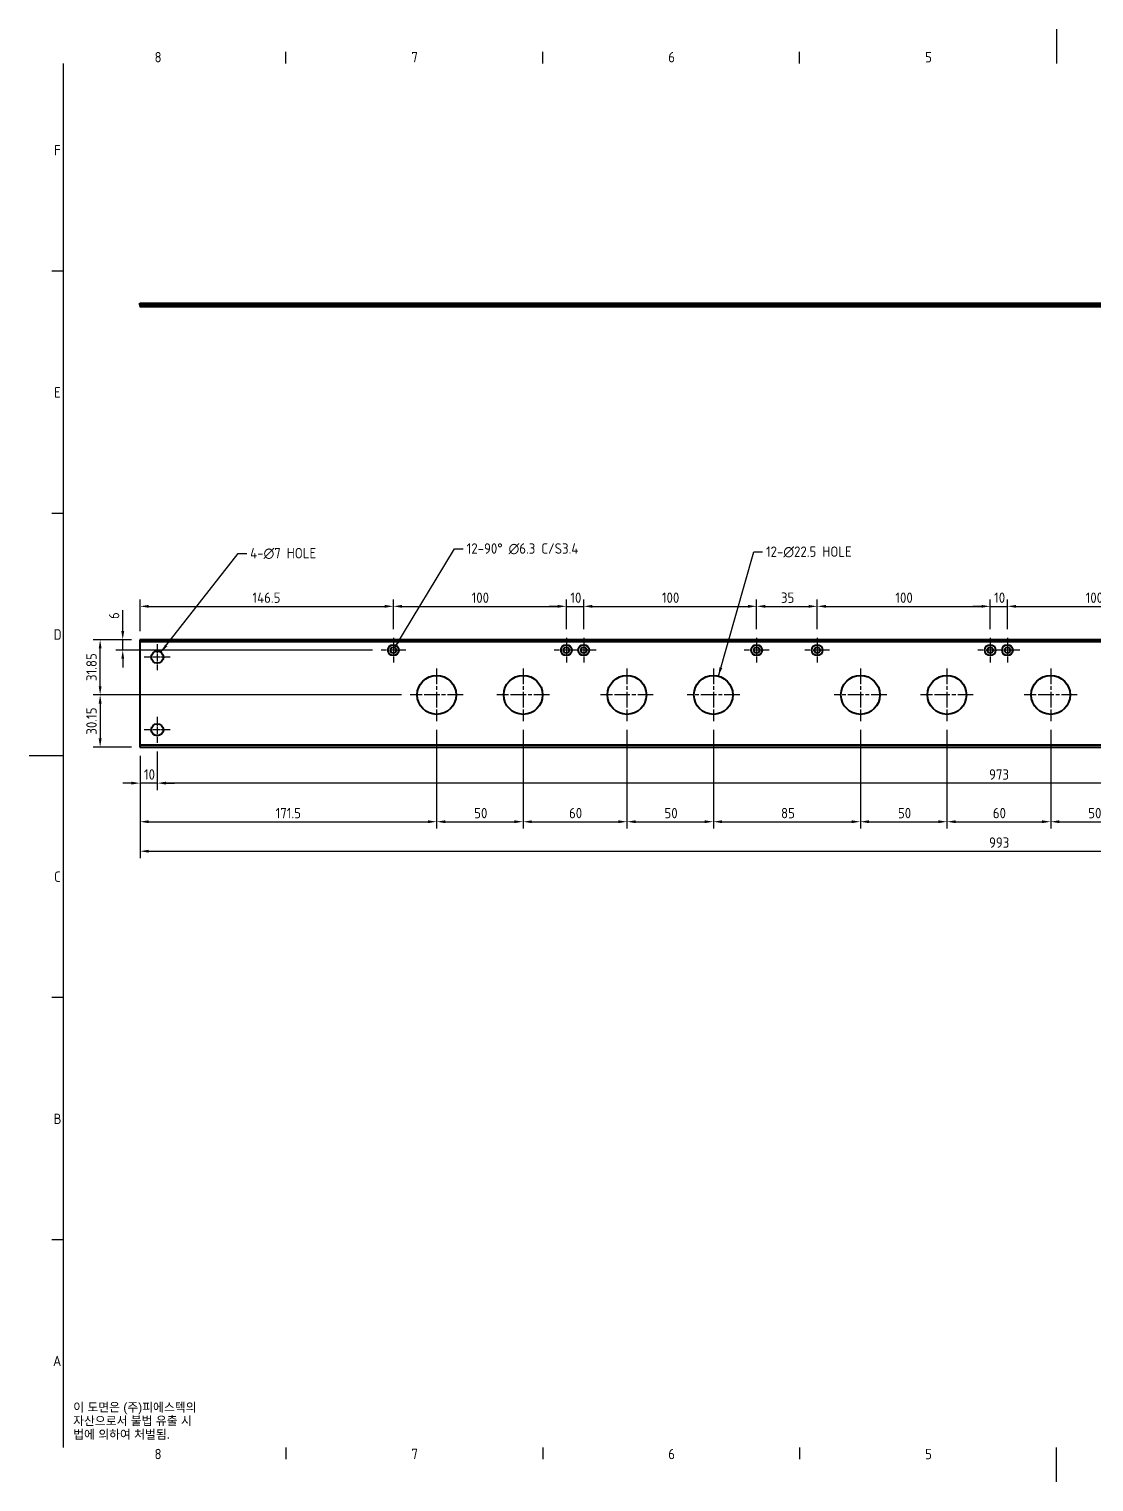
# Model space of a CAD drawing. Header units: millimetres. Extents: x 0 to 1188, y 0 to 840.
# Drawn here: x 0 to 616, y 0 to 840 of the extents above; entities that cross this region are included whole.
import ezdxf

# ---------------------------------------------------------------- set-up
doc = ezdxf.new("R2010")
doc.units = ezdxf.units.MM
doc.header["$LTSCALE"] = 2
doc.linetypes.add('CHAIN', pattern=[0.3543, 0.2362, -0.0295, 0.0591, -0.0295])
doc.linetypes.add('DASHED', pattern=[0.2067, 0.1654, -0.0413])
doc.layers.get('0').update_dxf_attribs({"color": 3, "lineweight": 25})
for name, color, linetype, lineweight in [('가려진 것(ISO)', 2, 'DASHED', 18), ('가시적인 것(ISO)', 3, 'Continuous', 40), ('경계(ISO)', 7, 'Continuous', 25), ('기호(ISO)', 5, 'Continuous', 25), ('중심 표식(ISO)', 1, 'Continuous', 25), ('치수(ISO)', 2, 'Continuous', 25)]:
    doc.layers.add(name, color=color, linetype=linetype, lineweight=lineweight)
doc.styles.add('문자 텍스트_PSTEK_POSCO', font='isocp.shx')
doc.styles.add('치수 텍스트_PSTEK_POSCO', font='isocp.shx')
doc.dimstyles.new('치수_PSTEK_POSCO', dxfattribs={"dimscale": 2, "dimtxt": 3, "dimasz": 2.5, "dimexe": 2, "dimexo": 2.5, "dimgap": 1, "dimtad": 1, "dimrnd": 1e-08, "dimdsep": 46, "dimtxsty": '치수 텍스트_PSTEK_POSCO', "dimcen": 0.09, "dimdle": 10, "dimclrd": 7, "dimclre": 7, "dimclrt": 2, "dimadec": 1, "dimazin": 2, "dimtfac": 1, "dimtmove": 0, "dimatfit": 3, "dimfxl": 0, "dimtolj": 1, "dimlwd": -1, "dimlwe": -1, "dimarcsym": 0})
doc.dimstyles.new('치수_PSTEK_POSCO$7', dxfattribs={"dimscale": 2, "dimtxt": 3, "dimasz": 2.5, "dimexe": 2, "dimexo": 2.5, "dimgap": 1, "dimtad": 1, "dimrnd": 1e-08, "dimdsep": 46, "dimtxsty": '치수 텍스트_PSTEK_POSCO', "dimcen": 0.09, "dimdle": 10, "dimclrd": 7, "dimclre": 7, "dimclrt": 2, "dimadec": 1, "dimazin": 2, "dimtfac": 1, "dimtmove": 0, "dimatfit": 3, "dimfxl": 0, "dimtolj": 1, "dimlwd": -1, "dimlwe": -1, "dimarcsym": 0})

# ---------------------------------------------------------------- blocks, each defined once
blk = doc.blocks.new('경계 Default Border')
at = {"layer": '경계(ISO)'}
for p, q in [((74.25, 410), (74.25, 413.4)), ((148.5, 410), (148.5, 413.4)), ((222.75, 410), (222.75, 413.4)), ((10, 350), (6.6, 350)), ((10, 280), (6.6, 280)), ((10, 140), (6.6, 140)), ((10, 70), (6.6, 70)), ((74.25, 10), (74.25, 6.6)), ((148.5, 10), (148.5, 6.6)), ((222.75, 10), (222.75, 6.6))]:
    blk.add_line(p, q, dxfattribs=at)
at = {"layer": '경계(ISO)', "flags": 128}
for points in [[(297, 420), (297, 410)], [(10, 10), (10, 410)], [(0, 210), (10, 210)], [(297, 0), (297, 10)]]:
    blk.add_lwpolyline(points, dxfattribs=at)
at = {"layer": '경계(ISO)', "color": 2, "char_height": 3, "attachment_point": 7, "style": '문자 텍스트_PSTEK_POSCO'}
for s, insert in [('8', (36.27, 410.37)), ('7', (110.52, 410.39)), ('6', (184.77, 410.37)), ('5', (259.02, 410.37)), ('F', (7.24, 383.5)), ('E', (7.24, 313.47)), ('D', (7.08, 243.47)), ('C', (7.24, 173.47)), ('B', (7.08, 103.47)), ('A', (6.91, 33.49)), ('8', (36.27, 6.57)), ('7', (110.52, 6.59)), ('6', (184.77, 6.57)), ('5', (259.02, 6.57))]:
    blk.add_mtext(s, dxfattribs=dict(at, insert=insert))
blk = doc.blocks.new('*D27')
at = {"layer": 'Defpoints', "color": 0}
for p in [(74.14, 427.4), (1047.14, 427.4), (74.14, 404.04)]:
    blk.add_point(p, dxfattribs=at)
at = {"layer": '치수(ISO)', "color": 7}
for p, q in [((74.14, 422.4), (74.14, 400.04)), ((1047.14, 422.4), (1047.14, 400.04)), ((1042.14, 404.04), (79.14, 404.04))]:
    blk.add_line(p, q, dxfattribs=at)
for points in [[(79.14, 404.87), (79.14, 403.2), (74.14, 404.04)], [(1042.14, 404.87), (1042.14, 403.2), (1047.14, 404.04)]]:
    blk.add_solid(points, dxfattribs=at)
at = {"layer": '치수(ISO)', "color": 2, "insert": (554.99, 409.04), "char_height": 6, "attachment_point": 4, "style": '치수 텍스트_PSTEK_POSCO'}
blk.add_mtext('\\A1;973', dxfattribs=at)
blk = doc.blocks.new('*D28')
at = {"layer": 'Defpoints', "color": 0}
for p in [(64.14, 424.9), (74.14, 427.4), (64.14, 404.04)]:
    blk.add_point(p, dxfattribs=at)
at = {"layer": '치수(ISO)', "color": 7}
for p, q in [((74.14, 422.4), (74.14, 400.04)), ((64.14, 419.9), (64.14, 400.04)), ((59.14, 404.04), (54.14, 404.04)), ((74.14, 404.04), (64.14, 404.04)), ((79.14, 404.04), (84.14, 404.04))]:
    blk.add_line(p, q, dxfattribs=at)
for points in [[(59.14, 404.87), (59.14, 403.2), (64.14, 404.04)], [(79.14, 404.87), (79.14, 403.2), (74.14, 404.04)]]:
    blk.add_solid(points, dxfattribs=at)
at = {"layer": '치수(ISO)', "color": 2, "insert": (66.43, 409.04), "char_height": 6, "attachment_point": 4, "style": '치수 텍스트_PSTEK_POSCO'}
blk.add_mtext('\\A1;10', dxfattribs=at)
blk = doc.blocks.new('*D29')
at = {"layer": 'Defpoints', "color": 0}
for p in [(235.64, 439.8), (64.14, 424.9), (235.64, 381.71)]:
    blk.add_point(p, dxfattribs=at)
at = {"layer": '치수(ISO)', "color": 7}
for p, q in [((235.64, 434.8), (235.64, 377.71)), ((64.14, 419.9), (64.14, 377.71)), ((69.14, 381.71), (230.64, 381.71))]:
    blk.add_line(p, q, dxfattribs=at)
for points in [[(69.14, 382.54), (69.14, 380.88), (64.14, 381.71)], [(230.64, 382.54), (230.64, 380.88), (235.64, 381.71)]]:
    blk.add_solid(points, dxfattribs=at)
at = {"layer": '치수(ISO)', "color": 2, "insert": (142.54, 386.71), "char_height": 6, "attachment_point": 4, "style": '치수 텍스트_PSTEK_POSCO'}
blk.add_mtext('\\A1;171.5', dxfattribs=at)
blk = doc.blocks.new('*D30')
at = {"layer": 'Defpoints', "color": 0}
for p in [(235.64, 439.8), (285.64, 439.8), (285.64, 381.71)]:
    blk.add_point(p, dxfattribs=at)
at = {"layer": '치수(ISO)', "color": 7}
for p, q in [((235.64, 434.8), (235.64, 377.71)), ((285.64, 434.8), (285.64, 377.71)), ((240.64, 381.71), (280.64, 381.71))]:
    blk.add_line(p, q, dxfattribs=at)
for points in [[(240.64, 382.54), (240.64, 380.88), (235.64, 381.71)], [(280.64, 382.54), (280.64, 380.88), (285.64, 381.71)]]:
    blk.add_solid(points, dxfattribs=at)
at = {"layer": '치수(ISO)', "color": 2, "insert": (257.35, 386.71), "char_height": 6, "attachment_point": 4, "style": '치수 텍스트_PSTEK_POSCO'}
blk.add_mtext('\\A1;50', dxfattribs=at)
blk = doc.blocks.new('*D31')
at = {"layer": 'Defpoints', "color": 0}
for p in [(285.64, 439.8), (345.64, 439.8), (345.64, 381.71)]:
    blk.add_point(p, dxfattribs=at)
at = {"layer": '치수(ISO)', "color": 7}
for p, q in [((285.64, 434.8), (285.64, 377.71)), ((345.64, 434.8), (345.64, 377.71)), ((290.64, 381.71), (340.64, 381.71))]:
    blk.add_line(p, q, dxfattribs=at)
for points in [[(290.64, 382.54), (290.64, 380.88), (285.64, 381.71)], [(340.64, 382.54), (340.64, 380.88), (345.64, 381.71)]]:
    blk.add_solid(points, dxfattribs=at)
at = {"layer": '치수(ISO)', "color": 2, "insert": (312.17, 386.71), "char_height": 6, "attachment_point": 4, "style": '치수 텍스트_PSTEK_POSCO'}
blk.add_mtext('\\A1;60', dxfattribs=at)
blk = doc.blocks.new('*D32')
at = {"layer": 'Defpoints', "color": 0}
for p in [(345.64, 439.8), (395.64, 439.8), (395.64, 381.71)]:
    blk.add_point(p, dxfattribs=at)
at = {"layer": '치수(ISO)', "color": 7}
for p, q in [((345.64, 434.8), (345.64, 377.71)), ((395.64, 434.8), (395.64, 377.71)), ((350.64, 381.71), (390.64, 381.71))]:
    blk.add_line(p, q, dxfattribs=at)
for points in [[(350.64, 382.54), (350.64, 380.88), (345.64, 381.71)], [(390.64, 382.54), (390.64, 380.88), (395.64, 381.71)]]:
    blk.add_solid(points, dxfattribs=at)
at = {"layer": '치수(ISO)', "color": 2, "insert": (367.35, 386.71), "char_height": 6, "attachment_point": 4, "style": '치수 텍스트_PSTEK_POSCO'}
blk.add_mtext('\\A1;50', dxfattribs=at)
blk = doc.blocks.new('*D33')
at = {"layer": 'Defpoints', "color": 0}
for p in [(395.64, 439.8), (480.64, 439.8), (480.64, 381.71)]:
    blk.add_point(p, dxfattribs=at)
at = {"layer": '치수(ISO)', "color": 7}
for p, q in [((395.64, 434.8), (395.64, 377.71)), ((480.64, 434.8), (480.64, 377.71)), ((400.64, 381.71), (475.64, 381.71))]:
    blk.add_line(p, q, dxfattribs=at)
for points in [[(400.64, 382.54), (400.64, 380.88), (395.64, 381.71)], [(475.64, 382.54), (475.64, 380.88), (480.64, 381.71)]]:
    blk.add_solid(points, dxfattribs=at)
at = {"layer": '치수(ISO)', "color": 2, "insert": (434.73, 386.71), "char_height": 6, "attachment_point": 4, "style": '치수 텍스트_PSTEK_POSCO'}
blk.add_mtext('\\A1;85', dxfattribs=at)
blk = doc.blocks.new('*D34')
at = {"layer": 'Defpoints', "color": 0}
for p in [(480.64, 439.8), (530.64, 439.8), (530.64, 381.71)]:
    blk.add_point(p, dxfattribs=at)
at = {"layer": '치수(ISO)', "color": 7}
for p, q in [((480.64, 434.8), (480.64, 377.71)), ((530.64, 434.8), (530.64, 377.71)), ((485.64, 381.71), (525.64, 381.71))]:
    blk.add_line(p, q, dxfattribs=at)
for points in [[(485.64, 382.54), (485.64, 380.88), (480.64, 381.71)], [(525.64, 382.54), (525.64, 380.88), (530.64, 381.71)]]:
    blk.add_solid(points, dxfattribs=at)
at = {"layer": '치수(ISO)', "color": 2, "insert": (502.35, 386.71), "char_height": 6, "attachment_point": 4, "style": '치수 텍스트_PSTEK_POSCO'}
blk.add_mtext('\\A1;50', dxfattribs=at)
blk = doc.blocks.new('*D35')
at = {"layer": 'Defpoints', "color": 0}
for p in [(530.64, 439.8), (590.64, 439.8), (590.64, 381.71)]:
    blk.add_point(p, dxfattribs=at)
at = {"layer": '치수(ISO)', "color": 7}
for p, q in [((530.64, 434.8), (530.64, 377.71)), ((590.64, 434.8), (590.64, 377.71)), ((535.64, 381.71), (585.64, 381.71))]:
    blk.add_line(p, q, dxfattribs=at)
for points in [[(535.64, 382.54), (535.64, 380.88), (530.64, 381.71)], [(585.64, 382.54), (585.64, 380.88), (590.64, 381.71)]]:
    blk.add_solid(points, dxfattribs=at)
at = {"layer": '치수(ISO)', "color": 2, "insert": (557.17, 386.71), "char_height": 6, "attachment_point": 4, "style": '치수 텍스트_PSTEK_POSCO'}
blk.add_mtext('\\A1;60', dxfattribs=at)
blk = doc.blocks.new('*D36')
at = {"layer": 'Defpoints', "color": 0}
for p in [(590.64, 439.8), (640.64, 439.8), (640.64, 381.71)]:
    blk.add_point(p, dxfattribs=at)
at = {"layer": '치수(ISO)', "color": 7}
for p, q in [((590.64, 434.8), (590.64, 377.71)), ((640.64, 434.8), (640.64, 377.71)), ((595.64, 381.71), (635.64, 381.71))]:
    blk.add_line(p, q, dxfattribs=at)
for points in [[(595.64, 382.54), (595.64, 380.88), (590.64, 381.71)], [(635.64, 382.54), (635.64, 380.88), (640.64, 381.71)]]:
    blk.add_solid(points, dxfattribs=at)
at = {"layer": '치수(ISO)', "color": 2, "insert": (612.35, 386.71), "char_height": 6, "attachment_point": 4, "style": '치수 텍스트_PSTEK_POSCO'}
blk.add_mtext('\\A1;50', dxfattribs=at)
blk = doc.blocks.new('*D42')
at = {"layer": 'Defpoints', "color": 0}
for p in [(210.64, 506.24), (210.64, 488.05), (64.14, 486.9)]:
    blk.add_point(p, dxfattribs=at)
at = {"layer": '치수(ISO)', "color": 7}
for p, q in [((64.14, 491.9), (64.14, 510.24)), ((69.14, 506.24), (205.64, 506.24)), ((210.64, 493.05), (210.64, 510.24))]:
    blk.add_line(p, q, dxfattribs=at)
for points in [[(69.14, 507.07), (69.14, 505.41), (64.14, 506.24)], [(205.64, 507.07), (205.64, 505.41), (210.64, 506.24)]]:
    blk.add_solid(points, dxfattribs=at)
at = {"layer": '치수(ISO)', "color": 2, "insert": (129.16, 511.24), "char_height": 6, "attachment_point": 4, "style": '치수 텍스트_PSTEK_POSCO'}
blk.add_mtext('\\A1;146.5', dxfattribs=at)
blk = doc.blocks.new('*D43')
at = {"layer": 'Defpoints', "color": 0}
for p in [(310.64, 506.24), (210.64, 488.05), (310.64, 488.05)]:
    blk.add_point(p, dxfattribs=at)
at = {"layer": '치수(ISO)', "color": 7}
for p, q in [((210.64, 493.05), (210.64, 510.24)), ((215.64, 506.24), (305.64, 506.24)), ((310.64, 493.05), (310.64, 510.24))]:
    blk.add_line(p, q, dxfattribs=at)
for points in [[(215.64, 507.07), (215.64, 505.41), (210.64, 506.24)], [(305.64, 507.07), (305.64, 505.41), (310.64, 506.24)]]:
    blk.add_solid(points, dxfattribs=at)
at = {"layer": '치수(ISO)', "color": 2, "insert": (255.83, 511.24), "char_height": 6, "attachment_point": 4, "style": '치수 텍스트_PSTEK_POSCO'}
blk.add_mtext('\\A1;100', dxfattribs=at)
blk = doc.blocks.new('*D44')
at = {"layer": 'Defpoints', "color": 0}
for p in [(320.64, 506.24), (310.64, 488.05), (320.64, 488.05)]:
    blk.add_point(p, dxfattribs=at)
at = {"layer": '치수(ISO)', "color": 7}
for p, q in [((305.64, 506.24), (300.64, 506.24)), ((310.64, 493.05), (310.64, 510.24)), ((310.64, 506.24), (320.64, 506.24)), ((320.64, 493.05), (320.64, 510.24)), ((325.64, 506.24), (330.64, 506.24))]:
    blk.add_line(p, q, dxfattribs=at)
for points in [[(305.64, 507.07), (305.64, 505.41), (310.64, 506.24)], [(325.64, 507.07), (325.64, 505.41), (320.64, 506.24)]]:
    blk.add_solid(points, dxfattribs=at)
at = {"layer": '치수(ISO)', "color": 2, "insert": (312.93, 511.24), "char_height": 6, "attachment_point": 4, "style": '치수 텍스트_PSTEK_POSCO'}
blk.add_mtext('\\A1;10', dxfattribs=at)
blk = doc.blocks.new('*D45')
at = {"layer": 'Defpoints', "color": 0}
for p in [(420.64, 506.24), (320.64, 488.05), (420.64, 488.05)]:
    blk.add_point(p, dxfattribs=at)
at = {"layer": '치수(ISO)', "color": 7}
for p, q in [((320.64, 493.05), (320.64, 510.24)), ((325.64, 506.24), (415.64, 506.24)), ((420.64, 493.05), (420.64, 510.24))]:
    blk.add_line(p, q, dxfattribs=at)
for points in [[(325.64, 507.07), (325.64, 505.41), (320.64, 506.24)], [(415.64, 507.07), (415.64, 505.41), (420.64, 506.24)]]:
    blk.add_solid(points, dxfattribs=at)
at = {"layer": '치수(ISO)', "color": 2, "insert": (365.83, 511.24), "char_height": 6, "attachment_point": 4, "style": '치수 텍스트_PSTEK_POSCO'}
blk.add_mtext('\\A1;100', dxfattribs=at)
blk = doc.blocks.new('*D46')
at = {"layer": 'Defpoints', "color": 0}
for p in [(455.64, 506.24), (420.64, 488.05), (455.64, 488.05)]:
    blk.add_point(p, dxfattribs=at)
at = {"layer": '치수(ISO)', "color": 7}
for p, q in [((420.64, 493.05), (420.64, 510.24)), ((425.64, 506.24), (450.64, 506.24)), ((455.64, 493.05), (455.64, 510.24))]:
    blk.add_line(p, q, dxfattribs=at)
for points in [[(425.64, 507.07), (425.64, 505.41), (420.64, 506.24)], [(450.64, 507.07), (450.64, 505.41), (455.64, 506.24)]]:
    blk.add_solid(points, dxfattribs=at)
at = {"layer": '치수(ISO)', "color": 2, "insert": (434.71, 511.24), "char_height": 6, "attachment_point": 4, "style": '치수 텍스트_PSTEK_POSCO'}
blk.add_mtext('\\A1;35', dxfattribs=at)
blk = doc.blocks.new('*D47')
at = {"layer": 'Defpoints', "color": 0}
for p in [(555.64, 506.24), (455.64, 488.05), (555.64, 488.05)]:
    blk.add_point(p, dxfattribs=at)
at = {"layer": '치수(ISO)', "color": 7}
for p, q in [((455.64, 493.05), (455.64, 510.24)), ((460.64, 506.24), (550.64, 506.24)), ((555.64, 493.05), (555.64, 510.24))]:
    blk.add_line(p, q, dxfattribs=at)
for points in [[(460.64, 507.07), (460.64, 505.41), (455.64, 506.24)], [(550.64, 507.07), (550.64, 505.41), (555.64, 506.24)]]:
    blk.add_solid(points, dxfattribs=at)
at = {"layer": '치수(ISO)', "color": 2, "insert": (500.83, 511.24), "char_height": 6, "attachment_point": 4, "style": '치수 텍스트_PSTEK_POSCO'}
blk.add_mtext('\\A1;100', dxfattribs=at)
blk = doc.blocks.new('*D48')
at = {"layer": 'Defpoints', "color": 0}
for p in [(565.64, 506.24), (555.64, 488.05), (565.64, 488.05)]:
    blk.add_point(p, dxfattribs=at)
at = {"layer": '치수(ISO)', "color": 7}
for p, q in [((550.64, 506.24), (545.64, 506.24)), ((555.64, 493.05), (555.64, 510.24)), ((555.64, 506.24), (565.64, 506.24)), ((565.64, 493.05), (565.64, 510.24)), ((570.64, 506.24), (575.64, 506.24))]:
    blk.add_line(p, q, dxfattribs=at)
for points in [[(550.64, 507.07), (550.64, 505.41), (555.64, 506.24)], [(570.64, 507.07), (570.64, 505.41), (565.64, 506.24)]]:
    blk.add_solid(points, dxfattribs=at)
at = {"layer": '치수(ISO)', "color": 2, "insert": (557.93, 511.24), "char_height": 6, "attachment_point": 4, "style": '치수 텍스트_PSTEK_POSCO'}
blk.add_mtext('\\A1;10', dxfattribs=at)
blk = doc.blocks.new('*D49')
at = {"layer": 'Defpoints', "color": 0}
for p in [(665.64, 506.24), (565.64, 488.05), (665.64, 488.05)]:
    blk.add_point(p, dxfattribs=at)
at = {"layer": '치수(ISO)', "color": 7}
for p, q in [((565.64, 493.05), (565.64, 510.24)), ((570.64, 506.24), (660.64, 506.24)), ((665.64, 493.05), (665.64, 510.24))]:
    blk.add_line(p, q, dxfattribs=at)
for points in [[(570.64, 507.07), (570.64, 505.41), (565.64, 506.24)], [(660.64, 507.07), (660.64, 505.41), (665.64, 506.24)]]:
    blk.add_solid(points, dxfattribs=at)
at = {"layer": '치수(ISO)', "color": 2, "insert": (610.83, 511.24), "char_height": 6, "attachment_point": 4, "style": '치수 텍스트_PSTEK_POSCO'}
blk.add_mtext('\\A1;100', dxfattribs=at)
blk = doc.blocks.new('*D55')
at = {"layer": 'Defpoints', "color": 0}
for p in [(54.15, 486.9), (64.14, 486.9), (203.49, 480.9)]:
    blk.add_point(p, dxfattribs=at)
at = {"layer": '치수(ISO)', "color": 7}
for p, q in [((54.15, 491.9), (54.15, 503.95)), ((59.14, 486.9), (50.15, 486.9)), ((198.49, 480.9), (50.15, 480.9)), ((54.15, 480.9), (54.15, 486.9)), ((54.15, 475.9), (54.15, 470.9))]:
    blk.add_line(p, q, dxfattribs=at)
for points in [[(53.32, 491.9), (54.99, 491.9), (54.15, 486.9)], [(53.32, 475.9), (54.99, 475.9), (54.15, 480.9)]]:
    blk.add_solid(points, dxfattribs=at)
at = {"layer": '치수(ISO)', "color": 2, "insert": (49.15, 498.9), "char_height": 6, "attachment_point": 4, "rotation": 90, "style": '치수 텍스트_PSTEK_POSCO'}
blk.add_mtext('\\A1;6', dxfattribs=at)
blk = doc.blocks.new('*D56')
at = {"layer": 'Defpoints', "color": 0}
for p in [(220.39, 455.05), (41.09, 424.9), (64.14, 424.9)]:
    blk.add_point(p, dxfattribs=at)
at = {"layer": '치수(ISO)', "color": 7}
for p, q in [((215.39, 455.05), (37.09, 455.05)), ((41.09, 450.05), (41.09, 429.9)), ((59.14, 424.9), (37.09, 424.9))]:
    blk.add_line(p, q, dxfattribs=at)
for points in [[(40.26, 450.05), (41.93, 450.05), (41.09, 455.05)], [(40.26, 429.9), (41.93, 429.9), (41.09, 424.9)]]:
    blk.add_solid(points, dxfattribs=at)
at = {"layer": '치수(ISO)', "color": 2, "insert": (36.09, 432.05), "char_height": 6, "attachment_point": 4, "rotation": 90, "style": '치수 텍스트_PSTEK_POSCO'}
blk.add_mtext('\\A1;30.15', dxfattribs=at)
blk = doc.blocks.new('*D59')
at = {"layer": 'Defpoints', "color": 0}
for p in [(41.09, 486.9), (64.14, 486.9), (220.39, 455.05)]:
    blk.add_point(p, dxfattribs=at)
at = {"layer": '치수(ISO)', "color": 7}
for p, q in [((59.14, 486.9), (37.09, 486.9)), ((41.09, 460.05), (41.09, 481.9)), ((215.39, 455.05), (37.09, 455.05))]:
    blk.add_line(p, q, dxfattribs=at)
for points in [[(40.26, 481.9), (41.93, 481.9), (41.09, 486.9)], [(40.26, 460.05), (41.93, 460.05), (41.09, 455.05)]]:
    blk.add_solid(points, dxfattribs=at)
at = {"layer": '치수(ISO)', "color": 2, "insert": (36.09, 463.05), "char_height": 6, "attachment_point": 4, "rotation": 90, "style": '치수 텍스트_PSTEK_POSCO'}
blk.add_mtext('\\A1;31.85', dxfattribs=at)
blk = doc.blocks.new('*D60')
at = {"layer": 'Defpoints', "color": 0}
for p in [(64.14, 424.9), (1057.14, 424.9), (1057.14, 364.65)]:
    blk.add_point(p, dxfattribs=at)
at = {"layer": '치수(ISO)', "color": 7}
for p, q in [((64.14, 419.9), (64.14, 360.65)), ((1057.14, 419.9), (1057.14, 360.65)), ((69.14, 364.65), (1052.14, 364.65))]:
    blk.add_line(p, q, dxfattribs=at)
for points in [[(69.14, 365.48), (69.14, 363.82), (64.14, 364.65)], [(1052.14, 365.48), (1052.14, 363.82), (1057.14, 364.65)]]:
    blk.add_solid(points, dxfattribs=at)
at = {"layer": '치수(ISO)', "color": 2, "insert": (554.98, 369.65), "char_height": 6, "attachment_point": 4, "style": '치수 텍스트_PSTEK_POSCO'}
blk.add_mtext('\\A1;993', dxfattribs=at)

msp = doc.modelspace()

# ---------------------------------------------------------------- linework, layer by layer
at = {"layer": '가려진 것(ISO)', "ltscale": 1.904597}
for p, q in [((70.636, 679.576), (70.636, 681.576)), ((77.636, 679.576), (77.636, 681.576)), ((224.386, 681.576), (224.386, 679.576)), ((246.886, 681.576), (246.886, 679.576)), ((274.386, 681.576), (274.386, 679.576)), ((296.886, 681.576), (296.886, 679.576)), ((334.386, 681.576), (334.386, 679.576)), ((356.886, 681.576), (356.886, 679.576)), ((384.386, 681.576), (384.386, 679.576)), ((406.886, 681.576), (406.886, 679.576)), ((469.386, 681.576), (469.386, 679.576)), ((491.886, 681.576), (491.886, 679.576)), ((519.386, 681.576), (519.386, 679.576)), ((541.886, 681.576), (541.886, 679.576)), ((579.386, 681.576), (579.386, 679.576)), ((601.886, 681.576), (601.886, 679.576))]:
    msp.add_line(p, q, dxfattribs=at)
at = {"layer": '가려진 것(ISO)', "ltscale": 1.952795}
for p, q in [((208.936, 681.026), (207.486, 679.576)), ((212.336, 681.026), (213.786, 679.576)), ((308.936, 681.026), (307.486, 679.576)), ((312.336, 681.026), (313.786, 679.576)), ((318.936, 681.026), (317.486, 679.576)), ((322.336, 681.026), (323.786, 679.576)), ((418.936, 681.026), (417.486, 679.576)), ((422.336, 681.026), (423.786, 679.576)), ((453.936, 681.026), (452.486, 679.576)), ((457.336, 681.026), (458.786, 679.576)), ((553.936, 681.026), (552.486, 679.576)), ((557.336, 681.026), (558.786, 679.576)), ((563.936, 681.026), (562.486, 679.576)), ((567.336, 681.026), (568.786, 679.576))]:
    msp.add_line(p, q, dxfattribs=at)
at = {"layer": '가려진 것(ISO)', "ltscale": 0.523692}
for p, q in [((208.936, 681.576), (208.936, 681.026)), ((212.336, 681.576), (212.336, 681.026)), ((308.936, 681.576), (308.936, 681.026)), ((312.336, 681.576), (312.336, 681.026)), ((318.936, 681.576), (318.936, 681.026)), ((322.336, 681.576), (322.336, 681.026)), ((418.936, 681.576), (418.936, 681.026)), ((422.336, 681.576), (422.336, 681.026)), ((453.936, 681.576), (453.936, 681.026)), ((457.336, 681.576), (457.336, 681.026)), ((553.936, 681.576), (553.936, 681.026)), ((557.336, 681.576), (557.336, 681.026)), ((563.936, 681.576), (563.936, 681.026)), ((567.336, 681.576), (567.336, 681.026))]:
    msp.add_line(p, q, dxfattribs=at)
at = {"layer": '가려진 것(ISO)', "ltscale": 5.086114}
for p, q in [((208.936, 681.026), (212.336, 681.026)), ((308.936, 681.026), (312.336, 681.026)), ((318.936, 681.026), (322.336, 681.026)), ((418.936, 681.026), (422.336, 681.026)), ((453.936, 681.026), (457.336, 681.026)), ((553.936, 681.026), (557.336, 681.026)), ((563.936, 681.026), (567.336, 681.026))]:
    msp.add_line(p, q, dxfattribs=at)
at = {"layer": '가시적인 것(ISO)'}
for p, q in [((64.136, 680.576), (64.136, 681.576)), ((64.136, 681.576), (1057.136, 681.576)), ((64.136, 680.576), (64.136, 679.576)), ((1057.136, 680.576), (64.136, 680.576)), ((64.136, 679.576), (1057.136, 679.576)), ((64.136, 486.896), (64.136, 485.896)), ((1057.136, 486.896), (64.136, 486.896)), ((64.136, 485.896), (1057.136, 485.896)), ((64.136, 485.896), (64.136, 425.896)), ((1057.136, 425.896), (64.136, 425.896)), ((64.136, 425.896), (64.136, 424.896)), ((64.136, 424.896), (1057.136, 424.896))]:
    msp.add_line(p, q, dxfattribs=at)
for centre, radius in [((74.136, 476.896), 3.5), ((210.636, 480.896), 3.15), ((210.636, 480.896), 1.7), ((310.636, 480.896), 3.15), ((310.636, 480.896), 1.7), ((320.636, 480.896), 3.15), ((320.636, 480.896), 1.7), ((420.636, 480.896), 3.15), ((420.636, 480.896), 1.7), ((455.636, 480.896), 3.15), ((455.636, 480.896), 1.7), ((555.636, 480.896), 3.15), ((555.636, 480.896), 1.7), ((565.636, 480.896), 3.15), ((565.636, 480.896), 1.7), ((235.636, 455.046), 11.25), ((285.636, 455.046), 11.25), ((345.636, 455.046), 11.25), ((395.636, 455.046), 11.25), ((480.636, 455.046), 11.25), ((530.636, 455.046), 11.25), ((590.636, 455.046), 11.25), ((74.136, 434.896), 3.5)]:
    msp.add_circle(centre, radius, dxfattribs=at)
at = {"layer": '중심 표식(ISO)', "linetype": 'CHAIN', "ltscale": 7.945033}
for p, q in [((210.636, 488.046), (210.636, 473.746)), ((310.636, 488.046), (310.636, 473.746)), ((320.636, 488.046), (320.636, 473.746)), ((420.636, 488.046), (420.636, 473.746)), ((455.636, 488.046), (455.636, 473.746)), ((555.636, 488.046), (555.636, 473.746)), ((565.636, 488.046), (565.636, 473.746)), ((217.786, 480.896), (203.486, 480.896)), ((317.786, 480.896), (303.486, 480.896)), ((327.786, 480.896), (313.486, 480.896)), ((427.786, 480.896), (413.486, 480.896)), ((462.786, 480.896), (448.486, 480.896)), ((562.786, 480.896), (548.486, 480.896)), ((572.786, 480.896), (558.486, 480.896))]:
    msp.add_line(p, q, dxfattribs=at)
at = {"layer": '중심 표식(ISO)', "linetype": 'CHAIN', "ltscale": 8.333956}
for p, q in [((74.136, 484.396), (74.136, 469.396)), ((81.636, 476.896), (66.636, 476.896)), ((74.136, 442.396), (74.136, 427.396)), ((81.636, 434.896), (66.636, 434.896))]:
    msp.add_line(p, q, dxfattribs=at)
at = {"layer": '중심 표식(ISO)', "linetype": 'CHAIN', "ltscale": 19.051651}
for p, q in [((235.636, 470.296), (235.636, 439.796)), ((285.636, 470.296), (285.636, 439.796)), ((345.636, 470.296), (345.636, 439.796)), ((395.636, 470.296), (395.636, 439.796)), ((480.636, 470.296), (480.636, 439.796)), ((530.636, 470.296), (530.636, 439.796)), ((590.636, 470.296), (590.636, 439.796)), ((250.886, 455.046), (220.386, 455.046)), ((300.886, 455.046), (270.386, 455.046)), ((360.886, 455.046), (330.386, 455.046)), ((410.886, 455.046), (380.386, 455.046)), ((495.886, 455.046), (465.386, 455.046)), ((545.886, 455.046), (515.386, 455.046)), ((605.886, 455.046), (575.386, 455.046))]:
    msp.add_line(p, q, dxfattribs=at)

# ---------------------------------------------------------------- block references
at = {"xscale": 2, "yscale": 2, "zscale": 2}
msp.add_blockref('경계 Default Border', (0, 0), dxfattribs=at)

# ---------------------------------------------------------------- texts
at = {"layer": '기호(ISO)', "color": 2, "attachment_point": 4}
for s, insert, char_height, width, line_spacing_factor, style in [('{4-\\fAIGDT|b0|i0;\\H6.0000;n\\fisocp|b0|i0;\\H6.0000;7 HOLE}', (127.822, 536.786), 6, 44.5163, 0.525, '치수 텍스트_PSTEK_POSCO'), ('{12-90° \\fAIGDT|b0|i0;\\H6.0000;n\\fisocp|b0|i0;\\H6.0000;6.3 C/S3.4}', (252.972, 539.48), 6, 76.84594, 0.525, '치수 텍스트_PSTEK_POSCO'), ('{12-\\fAIGDT|b0|i0;\\H6.0000;n\\fisocp|b0|i0;\\H6.0000;22.5 HOLE}', (426.01, 537.658), 6, 58.65871, 0.525, '치수 텍스트_PSTEK_POSCO'), ('{\\fArial|b0|i0;\\H5.0000;이 도면은 (주)피에스텍의\\P자산으로서 불법 유출 시 \\P법에 의하여 처벌됨.}', (25.51, 35.029), 5, 78.61221, 0.944221, '문자 텍스트_PSTEK_POSCO')]:
    msp.add_mtext(s, dxfattribs=dict(at, insert=insert, char_height=char_height, width=width, line_spacing_factor=line_spacing_factor, style=style))

# ---------------------------------------------------------------- dimensions: what is measured, and where the dimension line sits
at = {"layer": '치수(ISO)', "color": 7}
for base, p1, p2, angle, override, picture, middle in [((210.636, 506.241), (64.136, 486.896), (210.636, 488.046), 180, {"dimdec": 2, "dimtp": 0, "dimtm": 0, "dimtdec": 2, "dimtofl": 0, "dimatfit": 1}, '*D42', (137.386, 506.241)), ((310.636, 506.241), (210.636, 488.046), (310.636, 488.046), 180, {"dimdec": 2, "dimtp": 0, "dimtm": 0, "dimtdec": 2, "dimtofl": 0, "dimatfit": 1}, '*D43', (260.636, 506.241)), ((320.636, 506.241), (310.636, 488.046), (320.636, 488.046), 180, {"dimdec": 2, "dimtp": 0, "dimtm": 0, "dimtdec": 2, "dimtofl": 1, "dimatfit": 1}, '*D44', (315.636, 506.241)), ((420.636, 506.241), (320.636, 488.046), (420.636, 488.046), 180, {"dimdec": 2, "dimtp": 0, "dimtm": 0, "dimtdec": 2, "dimtofl": 0, "dimatfit": 1}, '*D45', (370.636, 506.241)), ((455.636, 506.241), (420.636, 488.046), (455.636, 488.046), 180, {"dimdec": 2, "dimtp": 0, "dimtm": 0, "dimtdec": 2, "dimtofl": 0, "dimatfit": 1}, '*D46', (438.136, 506.241)), ((555.636, 506.241), (455.636, 488.046), (555.636, 488.046), 180, {"dimdec": 2, "dimtp": 0, "dimtm": 0, "dimtdec": 2, "dimtofl": 0, "dimatfit": 1}, '*D47', (505.636, 506.241)), ((565.636, 506.241), (555.636, 488.046), (565.636, 488.046), 180, {"dimdec": 2, "dimtp": 0, "dimtm": 0, "dimtdec": 2, "dimtofl": 1, "dimatfit": 1}, '*D48', (560.636, 506.241)), ((665.636, 506.241), (565.636, 488.046), (665.636, 488.046), 180, {"dimdec": 2, "dimtp": 0, "dimtm": 0, "dimtdec": 2, "dimtofl": 0, "dimatfit": 1}, '*D49', (615.636, 506.241)), ((54.153, 486.896), (203.486, 480.896), (64.136, 486.896), 90, {"dimdec": 2, "dimtp": 0, "dimtm": 0, "dimtdec": 2, "dimtofl": 1, "dimatfit": 1}, '*D55', (54.153, 500.424)), ((41.093, 486.896), (220.386, 455.046), (64.136, 486.896), 90, {"dimdec": 2, "dimtp": 0, "dimtm": 0, "dimtdec": 2, "dimtofl": 0, "dimatfit": 1}, '*D59', (41.093, 470.971)), ((41.093, 424.896), (220.386, 455.046), (64.136, 424.896), 90, {"dimdec": 2, "dimtp": 0, "dimtm": 0, "dimtdec": 2, "dimtofl": 0, "dimatfit": 1}, '*D56', (41.093, 439.971)), ((235.636, 381.71), (64.136, 424.896), (235.636, 439.796), 180, {"dimdec": 2, "dimtp": 0, "dimtm": 0, "dimtdec": 2, "dimtofl": 0, "dimatfit": 1}, '*D29', (149.866, 381.71)), ((285.636, 381.71), (235.636, 439.796), (285.636, 439.796), 180, {"dimdec": 2, "dimtp": 0, "dimtm": 0, "dimtdec": 2, "dimtofl": 0, "dimatfit": 1}, '*D30', (260.656, 381.71)), ((345.636, 381.71), (285.636, 439.796), (345.636, 439.796), 180, {"dimdec": 2, "dimtp": 0, "dimtm": 0, "dimtdec": 2, "dimtofl": 0, "dimatfit": 1}, '*D31', (315.656, 381.71)), ((395.636, 381.71), (345.636, 439.796), (395.636, 439.796), 180, {"dimdec": 2, "dimtp": 0, "dimtm": 0, "dimtdec": 2, "dimtofl": 0, "dimatfit": 1}, '*D32', (370.656, 381.71)), ((480.636, 381.71), (395.636, 439.796), (480.636, 439.796), 180, {"dimdec": 2, "dimtp": 0, "dimtm": 0, "dimtdec": 2, "dimtofl": 0, "dimatfit": 1}, '*D33', (438.156, 381.71)), ((530.636, 381.71), (480.636, 439.796), (530.636, 439.796), 180, {"dimdec": 2, "dimtp": 0, "dimtm": 0, "dimtdec": 2, "dimtofl": 0, "dimatfit": 1}, '*D34', (505.656, 381.71)), ((590.636, 381.71), (530.636, 439.796), (590.636, 439.796), 180, {"dimdec": 2, "dimtp": 0, "dimtm": 0, "dimtdec": 2, "dimtofl": 0, "dimatfit": 1}, '*D35', (560.656, 381.71)), ((640.636, 381.71), (590.636, 439.796), (640.636, 439.796), 180, {"dimdec": 2, "dimtp": 0, "dimtm": 0, "dimtdec": 2, "dimtofl": 0, "dimatfit": 1}, '*D36', (615.656, 381.71)), ((64.136, 404.038), (74.136, 427.396), (64.136, 424.896), 180, {"dimdec": 2, "dimtp": 0, "dimtm": 0, "dimtdec": 2, "dimtofl": 1, "dimatfit": 1}, '*D28', (69.136, 404.038)), ((1057.136, 364.651), (64.136, 424.896), (1057.136, 424.896), 180, {"dimdec": 2, "dimtp": 0, "dimtm": 0, "dimtdec": 2, "dimtofl": 0, "dimatfit": 1}, '*D60', (560.636, 364.651)), ((74.136, 404.038), (1047.136, 427.396), (74.136, 427.396), 180, {"dimdec": 2, "dimtp": 0, "dimtm": 0, "dimtdec": 2, "dimtofl": 0, "dimatfit": 1}, '*D27', (560.636, 404.038))]:
    dim = msp.add_linear_dim(base=base, p1=p1, p2=p2, angle=angle, dimstyle='치수_PSTEK_POSCO', override=override, dxfattribs=at)
    dim.commit()
    dim.dimension.update_dxf_attribs({"geometry": picture, "text_midpoint": middle, "dimtype": 160})

# ---------------------------------------------------------------- leaders
at = {"layer": '기호(ISO)', "color": 7, "annotation_type": 0, "has_hookline": 1, "hookline_direction": 0}
for points, text_width in [([(211.486, 482.368), (245.972, 539.48), (250.972, 539.48)], 71.494), ([(398.548, 465.912), (419.01, 537.658), (424.01, 537.658)], 55.079), ([(76.239, 479.693), (120.822, 536.786), (125.822, 536.786)], 41.348)]:
    msp.add_leader(points, dimstyle='치수_PSTEK_POSCO$7', override={"dimtad": 0}, dxfattribs=dict(at, text_width=text_width))

doc.saveas('drawing.dxf')
